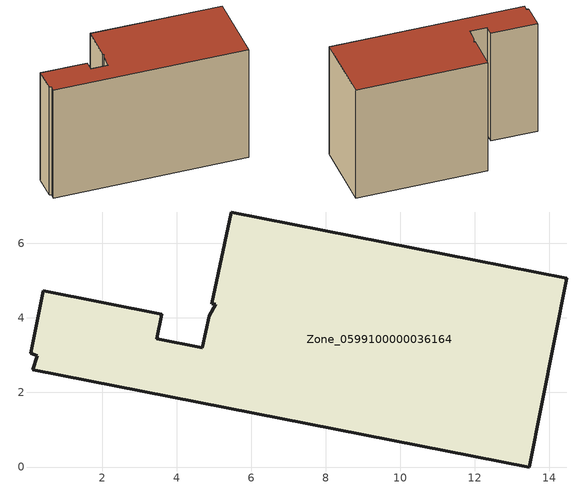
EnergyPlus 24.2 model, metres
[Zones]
Zone_0599100000036164
 floor ground (C_G): 0.26,2.99 0.08,3.05 0.42,4.73 3.6,4.1 3.47,3.44 4.69,3.2 4.87,4.06 5.04,4.36 4.94,4.38 5.46,6.84 14.47,5.06 13.46,0 0.14,2.61 z0
 wall outside (C_F): 5.46,6.84 4.94,4.38 5.04,4.36 4.87,4.06 4.69,3.2 3.47,3.44 3.6,4.1 0.42,4.73 0.08,3.05 0.26,2.99 0.14,2.61 13.46,0 14.47,5.06 5.46,6.84 z0:8.7
 roof outside (C_R): 0.26,2.99 0.14,2.61 13.46,0 14.47,5.06 5.46,6.84 4.94,4.38 5.04,4.36 4.87,4.06 4.69,3.2 3.47,3.44 3.6,4.1 0.42,4.73 0.08,3.05 z8.7
[BUILDING]
Pand.0599100000036164: North Axis=0; Terrain=City; Loads Convergence Tolerance Value=0.04; Temperature Convergence Tolerance Value=0.4; Solar Distribution=FullExterior; Maximum Number of Warmup Days=25; Minimum Number of Warmup Days=1
[Site:Location]
Rotterdam.The.Hague.AP_ZH_NLD Design_Conditions: Latitude=51.96; Longitude=4.45; Time Zone=1; Elevation=-4.5
[SITE:GROUNDTEMPERATURE:BUILDINGSURFACE]
18, 18, 18, 18, 18, 18, 18, 18, 18, 18, 18, 18
[MATERIAL] Thermal Absorptance=0.9; Solar Absorptance=0.7; Visible Absorptance=0.7
Name | Roughness | Thickness | Conductivity | Density | Specific Heat
G.TI.1975-1991 | MediumSmooth | 0.15 | 0.288461 | 540 | 1210
F.TI.1975-1991 | Rough | 0.3 | 0.230769 | 1920 | 840
R.TI.1975-1991 | MediumRough | 0.2 | 0.153846 | 1500 | 1000
[CONSTRUCTION]
C_G: G.TI.1975-1991
C_F: F.TI.1975-1991
C_R: R.TI.1975-1991
[ZONE]
Zone_0599100000036164: Type=1; Multiplier=1; Ceiling Height=Autocalculate; Volume=Autocalculate; Floor Area=autocalculate; Part of Total Floor Area=Yes
[ZONEINFILTRATION:DESIGNFLOWRATE]
Infil_Zone_0599100000036164: Zone or ZoneList or Space or SpaceList=Zone_0599100000036164; Schedule=AlwaysOn; Design Flow Rate Calculation Method=Flow/Area; Flow Rate per Floor Area=0.003; Constant Term Coefficient=1; Temperature Term Coefficient=0; Velocity Term Coefficient=0; Velocity Squared Term Coefficient=0
[HVACTEMPLATE:ZONE:IDEALLOADSAIRSYSTEM]
Zone_0599100000036164: Maximum Heating Supply Air Temperature=50; Minimum Cooling Supply Air Temperature=13; Maximum Heating Supply Air Humidity Ratio=0.0156; Minimum Cooling Supply Air Humidity Ratio=0.0077; Heating Limit=NoLimit; Cooling Limit=NoLimit; Dehumidification Control Type=ConstantSensibleHeatRatio; Cooling Sensible Heat Ratio=0.7; Dehumidification Setpoint=60; Humidification Control Type=None; Humidification Setpoint=30; Outdoor Air Method=None; Outdoor Air Flow Rate per Person=0.00944; Outdoor Air Flow Rate per Zone Floor Area=0; Outdoor Air Flow Rate per Zone=0; Demand Controlled Ventilation Type=None; Outdoor Air Economizer Type=NoEconomizer; Heat Recovery Type=None; Sensible Heat Recovery Effectiveness=0.7; Latent Heat Recovery Effectiveness=0.65
[ZONECONTROL:THERMOSTAT]
ThermostatControl_Zone_0599100000036164: Zone or ZoneList=Zone_0599100000036164; Control Type Schedule=DualSetpointControlType; Control 1=Thermostat_Zone_0599100000036164; Temperature Difference Between Cutout And Setpoint=0
[THERMOSTATSETPOINT:DUALSETPOINT]
Thermostat_Zone_0599100000036164: Heating Setpoint Temperature Schedule=HeatingSetpoint_Zone_0599100000036164; Cooling Setpoint Temperature Schedule=CoolingSetpoint_Zone_0599100000036164
[SCHEDULE:COMPACT]
HeatingSetpoint_Zone_0599100000036164: Through: 12/31, For: AllDays, Until: 24:00, 21
CoolingSetpoint_Zone_0599100000036164: Through: 12/31, For: AllDays, Until: 24:00, 24
DualSetpointControlType: Through: 12/31, For: AllDays, Until: 24:00, 4
AlwaysOn: Through: 12/31, For: AllDays, Until: 24:00, 1
